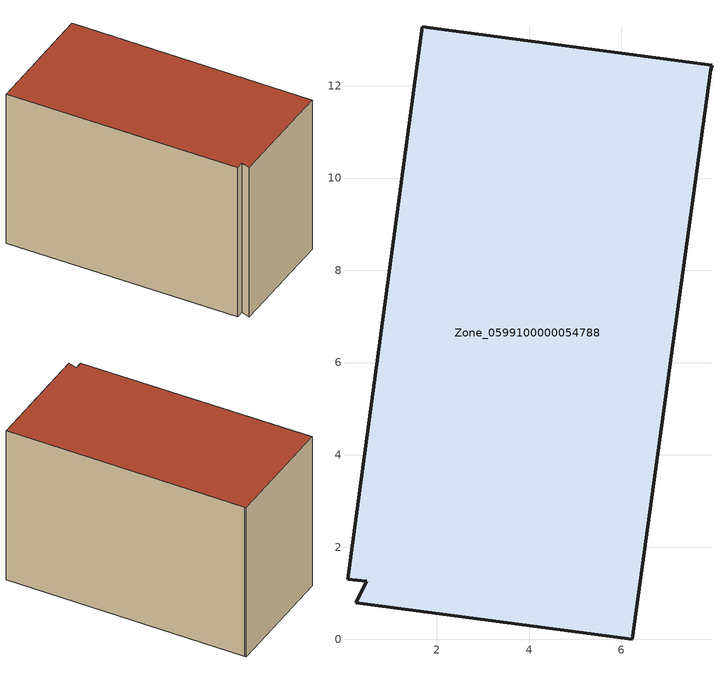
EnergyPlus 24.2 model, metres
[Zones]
Zone_0599100000054788
 floor ground (C_G): 7.94,12.35 6.24,0 0.25,0.79 0.48,1.26 0.07,1.3 1.69,13.28 7.96,12.45 z0
 wall outside (C_F): 7.96,12.45 1.69,13.28 0.07,1.3 0.48,1.26 0.25,0.79 6.24,0 7.94,12.35 7.96,12.45 z0:8.43
 roof outside (C_R): 6.24,0 7.94,12.35 7.96,12.45 1.69,13.28 0.07,1.3 0.48,1.26 0.25,0.79 z8.43
[BUILDING]
Pand.0599100000054788: North Axis=0; Terrain=City; Loads Convergence Tolerance Value=0.04; Temperature Convergence Tolerance Value=0.4; Solar Distribution=FullExterior; Maximum Number of Warmup Days=25; Minimum Number of Warmup Days=1
[Site:Location]
Rotterdam.The.Hague.AP_ZH_NLD Design_Conditions: Latitude=51.96; Longitude=4.45; Time Zone=1; Elevation=-4.5
[SITE:GROUNDTEMPERATURE:BUILDINGSURFACE]
18, 18, 18, 18, 18, 18, 18, 18, 18, 18, 18, 18
[MATERIAL] Thermal Absorptance=0.9; Solar Absorptance=0.7; Visible Absorptance=0.7
Name | Roughness | Thickness | Conductivity | Density | Specific Heat
G.TI.1946-1964 | MediumSmooth | 0.15 | 1 | 540 | 1210
F.TI.1946-1964 | Rough | 0.3 | 0.857143 | 1920 | 840
R.TI.1946-1964 | MediumRough | 0.2 | 0.277778 | 1500 | 1000
[CONSTRUCTION]
C_G: G.TI.1946-1964
C_F: F.TI.1946-1964
C_R: R.TI.1946-1964
[ZONE]
Zone_0599100000054788: Type=1; Multiplier=1; Ceiling Height=Autocalculate; Volume=Autocalculate; Floor Area=autocalculate; Part of Total Floor Area=Yes
[ZONEINFILTRATION:DESIGNFLOWRATE]
Infil_Zone_0599100000054788: Zone or ZoneList or Space or SpaceList=Zone_0599100000054788; Schedule=AlwaysOn; Design Flow Rate Calculation Method=Flow/Area; Flow Rate per Floor Area=0.003; Constant Term Coefficient=1; Temperature Term Coefficient=0; Velocity Term Coefficient=0; Velocity Squared Term Coefficient=0
[HVACTEMPLATE:ZONE:IDEALLOADSAIRSYSTEM]
Zone_0599100000054788: Maximum Heating Supply Air Temperature=50; Minimum Cooling Supply Air Temperature=13; Maximum Heating Supply Air Humidity Ratio=0.0156; Minimum Cooling Supply Air Humidity Ratio=0.0077; Heating Limit=NoLimit; Cooling Limit=NoLimit; Dehumidification Control Type=ConstantSensibleHeatRatio; Cooling Sensible Heat Ratio=0.7; Dehumidification Setpoint=60; Humidification Control Type=None; Humidification Setpoint=30; Outdoor Air Method=None; Outdoor Air Flow Rate per Person=0.00944; Outdoor Air Flow Rate per Zone Floor Area=0; Outdoor Air Flow Rate per Zone=0; Demand Controlled Ventilation Type=None; Outdoor Air Economizer Type=NoEconomizer; Heat Recovery Type=None; Sensible Heat Recovery Effectiveness=0.7; Latent Heat Recovery Effectiveness=0.65
[ZONECONTROL:THERMOSTAT]
ThermostatControl_Zone_0599100000054788: Zone or ZoneList=Zone_0599100000054788; Control Type Schedule=DualSetpointControlType; Control 1=Thermostat_Zone_0599100000054788; Temperature Difference Between Cutout And Setpoint=0
[THERMOSTATSETPOINT:DUALSETPOINT]
Thermostat_Zone_0599100000054788: Heating Setpoint Temperature Schedule=HeatingSetpoint_Zone_0599100000054788; Cooling Setpoint Temperature Schedule=CoolingSetpoint_Zone_0599100000054788
[SCHEDULE:COMPACT]
HeatingSetpoint_Zone_0599100000054788: Through: 12/31, For: AllDays, Until: 24:00, 21
CoolingSetpoint_Zone_0599100000054788: Through: 12/31, For: AllDays, Until: 24:00, 24
DualSetpointControlType: Through: 12/31, For: AllDays, Until: 24:00, 4
AlwaysOn: Through: 12/31, For: AllDays, Until: 24:00, 1
